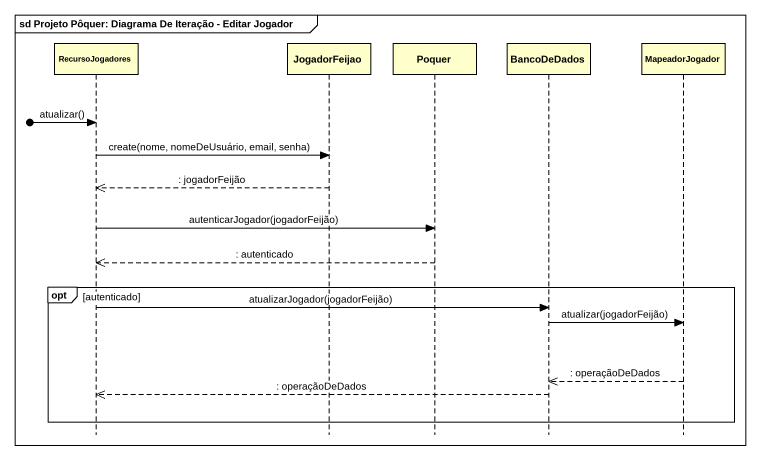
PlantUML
@startuml
mainframe sd Projeto Pôquer: Diagrama De Iteração - Editar Jogador
hide footbox
participant RecursoJogadores
participant JogadorFeijao
participant Poquer
participant BancoDeDados
participant MapeadorJogador

[o-> RecursoJogadores : atualizar()
RecursoJogadores -> JogadorFeijao : create(nome, nomeDeUsuário, email, senha)
JogadorFeijao -->> RecursoJogadores : : jogadorFeijão
RecursoJogadores -> Poquer : autenticarJogador(jogadorFeijão)
Poquer -->> RecursoJogadores : : autenticado
opt autenticado
  RecursoJogadores -> BancoDeDados : atualizarJogador(jogadorFeijão)
  BancoDeDados -> MapeadorJogador : atualizar(jogadorFeijão)
  MapeadorJogador -->> BancoDeDados : : operaçãoDeDados
  BancoDeDados -->> RecursoJogadores : : operaçãoDeDados
end
@enduml
